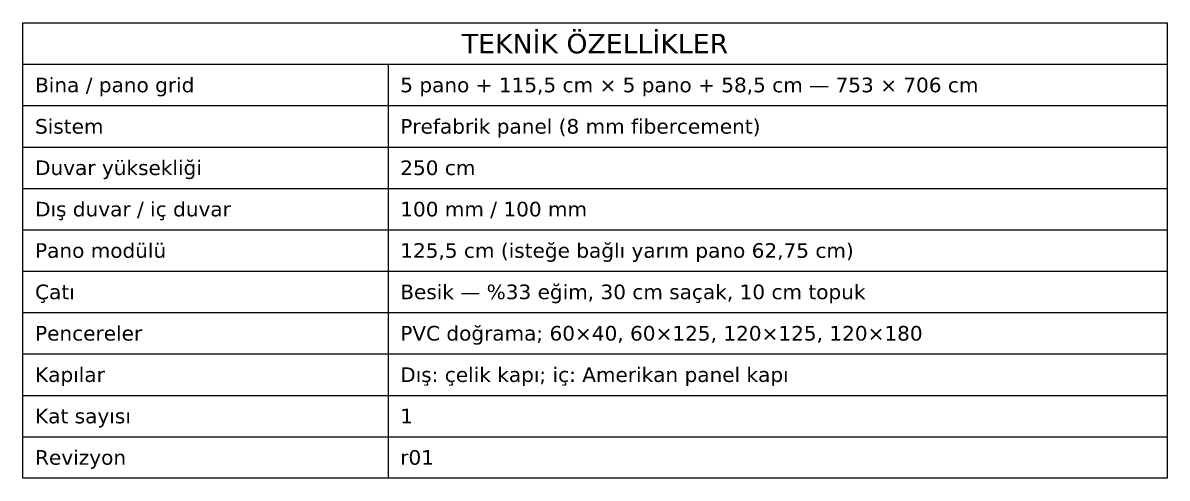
# Model space of a CAD drawing. Header units: centimetres. Extents: x -135 to 4099, y -1210 to 1044.
# Drawn here: x 3159 to 4099, y 472 to 846 of the extents above; entities that cross this region are included whole.
import ezdxf
from ezdxf.enums import TextEntityAlignment as Align

# ---------------------------------------------------------------- set-up
doc = ezdxf.new("R2010")
doc.units = ezdxf.units.CM
doc.layers.add('OZELLIK_TABLOSU', color=7, linetype='Continuous')
doc.styles.add('PORTMAN', font='DejaVuSans.ttf')

msp = doc.modelspace()

# ---------------------------------------------------------------- linework, layer by layer
at = {"layer": 'OZELLIK_TABLOSU'}
for p, q in [((3159, 812), (4099, 812)), ((3459, 812), (3459, 472)), ((3159, 778), (4099, 778)), ((3159, 744), (4099, 744)), ((3159, 710), (4099, 710)), ((3159, 676), (4099, 676)), ((3159, 642), (4099, 642)), ((3159, 608), (4099, 608)), ((3159, 574), (4099, 574)), ((3159, 540), (4099, 540)), ((3159, 506), (4099, 506))]:
    msp.add_line(p, q, dxfattribs=at)
msp.add_lwpolyline([(3159, 846), (4099, 846), (4099, 472), (3159, 472)], close=True, dxfattribs=at)

# ---------------------------------------------------------------- texts
at = {"layer": 'OZELLIK_TABLOSU', "style": 'PORTMAN'}
msp.add_text('TEKNİK ÖZELLİKLER', height=16, dxfattribs=at).set_placement((3629, 829), align=Align.MIDDLE_CENTER)
for s, p in [('Bina / pano grid', (3169, 795)), ('5 pano + 115,5 cm × 5 pano + 58,5 cm — 753 × 706 cm', (3469, 795)), ('Sistem', (3169, 761)), ('Prefabrik panel (8 mm fibercement)', (3469, 761)), ('Duvar yüksekliği', (3169, 727)), ('250 cm', (3469, 727)), ('Dış duvar / iç duvar', (3169, 693)), ('100 mm / 100 mm', (3469, 693)), ('Pano modülü', (3169, 659)), ('125,5 cm (isteğe bağlı yarım pano 62,75 cm)', (3469, 659)), ('Çatı', (3169, 625)), ('Besik — %33 eğim, 30 cm saçak, 10 cm topuk', (3469, 625)), ('Pencereler', (3169, 591)), ('PVC doğrama; 60×40, 60×125, 120×125, 120×180', (3469, 591)), ('Kapılar', (3169, 557)), ('Dış: çelik kapı; iç: Amerikan panel kapı', (3469, 557)), ('Kat sayısı', (3169, 523)), ('1', (3469, 523)), ('Revizyon', (3169, 489)), ('r01', (3469, 489))]:
    msp.add_text(s, height=12, dxfattribs=at).set_placement(p, align=Align.MIDDLE_LEFT)

doc.saveas('drawing.dxf')
